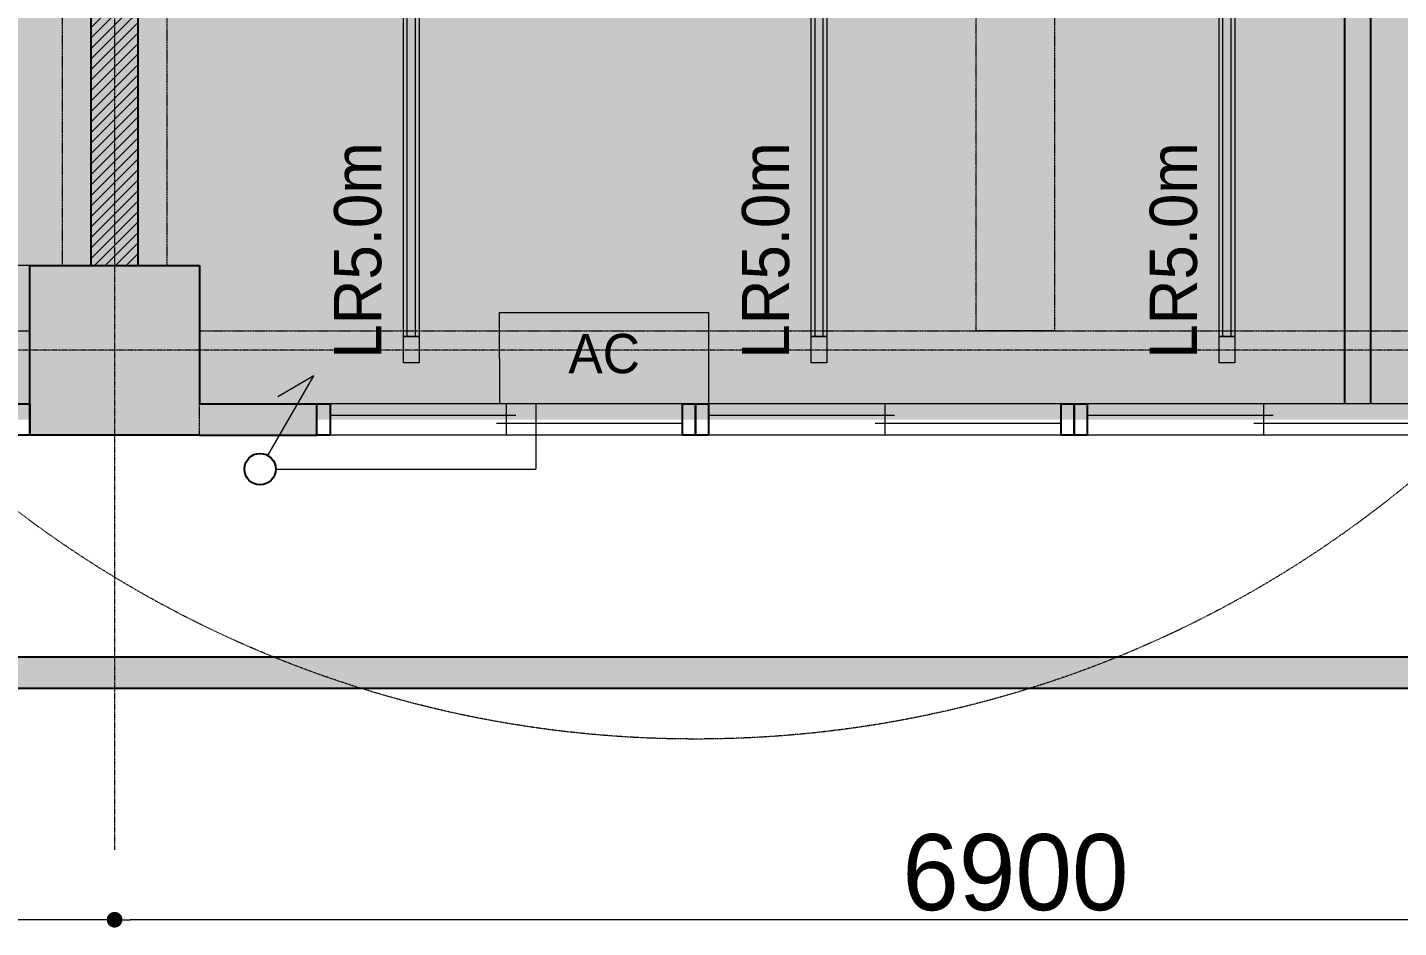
# Model space of a CAD drawing. Header units: millimetres. Extents: x -376000 to 292178, y -193032 to 188048.
# Drawn here: x -229792 to -224540, y 54638 to 58085 of the extents above; entities that cross this region are included whole.
import ezdxf

# ---------------------------------------------------------------- set-up
doc = ezdxf.new("R2010")
doc.units = ezdxf.units.MM
doc.header["$PDMODE"] = 1
doc.header["$PDSIZE"] = -2
for name, pattern in [('VW-01 短破線', [2.1161248, 1.0580624, -1.0580624]), ('ラインタイプ-1', [2.1165312, 1.0580624, -1.0584688]), ('ラインタイプ-28', [1.0581610785590276, 0.70538330078125, -0.3527777777777777]), ('ラインタイプ-6', [5.2915312, 3.175, -1.0580624, 0.3527044000000002, -0.7057644000000001])]:
    doc.linetypes.add(name, pattern=pattern)
for name, color, linetype, lineweight in [('01_基準-寸法', 7, 'Continuous', 5), ('07_文字・記号', 7, 'Continuous', 9), ('_塗（エリア） (2D)', 7, 'Continuous', 5), ('_塗（壁） (2D)', 7, 'Continuous', 5), ('_天井プロット (2D)', 7, 'Continuous', 5), ('_平面図(既存部) (2D)', 7, 'Continuous', 5), ('_文字・記号 (2D)', 7, 'Continuous', 5), ('_梁 (2D)', 7, 'Continuous', 5), ('_給排水ガス (2D)', 7, 'Continuous', 5), ('_解体部 (2D)', 7, 'Continuous', 5), ('寸法', 7, 'Continuous', 5)]:
    doc.layers.add(name, color=color, linetype=linetype, lineweight=lineweight)
for name, color, linetype, lineweight, true_color in [('02_0.25', 1, 'Continuous', 25, 0xff0000), ('03_0.15', 7, 'Continuous', 15, 0x990099), ('04_0.10', 7, 'Continuous', 9, 0x0099ff), ('05_0.05点線', 9, 'ラインタイプ-28', 5, 0x808080), ('06一点鎖線', 7, 'ラインタイプ-6', 9, 0x9999ff), ('08_ハッチ・色', 7, 'Continuous', 5, 0x888888)]:
    doc.layers.add(name, color=color, linetype=linetype, lineweight=lineweight, true_color=true_color)
doc.styles.add('Hiragino Kaku Gothic Pro W3', font='', dxfattribs={"bigfont": 'Hiragino Kaku Gothic Pro W3'})
doc.styles.add('Hiragino Sans W3', font='', dxfattribs={"bigfont": 'Hiragino Sans W3'})
doc.styles.add('ＭＳ Ｐゴシック', font='MS PGothic.ttf')
doc.styles.get('Hiragino Kaku Gothic Pro W3').set_extended_font_data('Hiragino Kaku Gothic Pro W3')
doc.styles.get('Hiragino Sans W3').set_extended_font_data('Hiragino Sans W3')
doc.dimstyles.new('RGT', dxfattribs={"dimtxt": 161.7816840277779, "dimasz": 0.99993896484375, "dimexe": 0, "dimexo": 1, "dimgap": 0.4999999999999999, "dimtad": 1, "dimdsep": 46, "dimtxsty": 'Hiragino Sans W3', "dimblk": 'DOT', "dimblk1": 'DOT', "dimblk2": 'DOT', "dimcen": 0, "dimazin": 0, "dimtfac": 1, "dimtix": 1, "dimtmove": 0, "dimatfit": 0, "dimldrblk": 'VW_FILLEDARROW', "dimfxl": 1, "dimfrac": 2, "dimtolj": 1, "dimarcsym": 0})
doc.dimstyles.new('建具表寸法', dxfattribs={"dimtxt": 161.7816840277779, "dimasz": 0.19998779296875, "dimexe": 0, "dimexo": 0.3, "dimgap": 0.005, "dimtad": 1, "dimdsep": 46, "dimtxsty": 'Hiragino Sans W3', "dimblk": 'DOT', "dimblk1": 'DOT', "dimblk2": 'DOT', "dimcen": 0, "dimazin": 0, "dimtfac": 1, "dimtix": 1, "dimtmove": 0, "dimatfit": 0, "dimldrblk": 'VW_FILLEDARROW', "dimfxl": 1, "dimfrac": 2, "dimtolj": 1, "dimarcsym": 0})

# ---------------------------------------------------------------- blocks, each defined once
blk = doc.blocks.new('給排水ガス (2D)')
at = {"layer": '02_0.25'}
blk.add_circle((-228900.8293672528, 56393.66645551653), 60, dxfattribs=at)
at = {"layer": '04_0.10'}
for p, q in [((-228870.8293672528, 56445.62797974361), (-228694.7615991292, 56750.58629970899)), ((-228694.7615991292, 56750.58629970899), (-228833.1122657536, 56670.70950509082))]:
    blk.add_line(p, q, dxfattribs=at)
at = {"layer": '07_文字・記号', "color": 5, "lineweight": 18, "true_color": 0x0000ff}
for p in [(-227845.0123973177, 56642.9565662761), (-228840.8293672528, 56393.66645551653)]:
    blk.add_line(p, (-227845.0123973177, 56393.66645551653), dxfattribs=at)
blk = doc.blocks.new('塗（エリア） (2D)')
at = {"layer": '08_ハッチ・色', "linetype": 'Continuous', "lineweight": 0, "true_color": 0x74ff63, "transparency": 33554559}
blk.add_hatch(color=91, dxfattribs=at).paths.add_polyline_path([(-231040.2557079456, 61858.55902478657), (-231040.2557079456, 60698.05906584938), (-231040.2557079456, 60698.05906584938), (-231040.2557079456, 56583.55921143571), (-214892.7557079456, 56583.55921143571), (-214892.7557079456, 61858.55902478657)])
blk = doc.blocks.new('塗（壁） (2D)')
at = {"layer": '02_0.25', "linetype": 'Continuous', "lineweight": 0, "true_color": 0xaaaaaa}
for points in [[(-229132.7557079456, 56523.68812676697), (-229132.7557079456, 56643.55921143571), (-228682.7557079456, 56643.55921143571), (-228682.7557079456, 56523.68812676697)], [(-229132.7557079456, 56523.68812676697), (-229132.7557079456, 56643.55921143571), (-228682.7557079456, 56643.55921143571), (-228682.7557079456, 56523.68812676697)], [(-222882.7557079456, 55673.55921143571), (-222882.7557079456, 55553.55921143571), (-249832.9779576095, 55553.55921143571), (-249832.9779576095, 55673.55921143571)], [(-222882.7557079456, 55673.55921143571), (-222882.7557079456, 55553.55921143571), (-249832.9779576095, 55553.55921143571), (-249832.9779576095, 55673.55921143571)]]:
    blk.add_hatch(color=253, dxfattribs=at).paths.add_polyline_path(points)
at = {"layer": '08_ハッチ・色', "color": 253, "true_color": 0xaaaaaa}
blk.add_solid([(-229782.7557079456, 56523.55921143571), (-229132.7557079456, 56523.55921143571), (-229782.7557079456, 57173.55921143571), (-229132.7557079456, 57173.55921143571)], dxfattribs=at)
blk.add_solid([(-229782.7557079456, 56523.55921143571), (-229132.7557079456, 56523.55921143571), (-229782.7557079456, 57173.55921143571), (-229132.7557079456, 57173.55921143571)], dxfattribs=at)
blk = doc.blocks.new('グループ-74')
at = {"layer": '02_0.25', "flags": 128}
for points in [[(-225732.7557079456, 56523.55921143571), (-225782.7557079456, 56523.55921143571), (-225782.7557079456, 56643.55921143571), (-225732.7557079456, 56643.55921143571)], [(-224332.7557079456, 56523.55921143571), (-224382.7557079456, 56523.55921143571), (-224382.7557079456, 56643.55921143571), (-224332.7557079456, 56643.55921143571)]]:
    blk.add_lwpolyline(points, close=True, dxfattribs=at)
at = {"layer": '03_0.15'}
for p, q in [((-225057.7557079456, 56643.55921143571), (-225057.7557079456, 56523.55921143571)), ((-225020.7282757546, 56598.55921143571), (-225732.7557079456, 56598.55921143571)), ((-224382.7557079456, 56568.55921143571), (-225094.7831401367, 56568.55921143571))]:
    blk.add_line(p, q, dxfattribs=at)
at = {"layer": '04_0.10'}
for p, q in [((-224382.7557079456, 56643.55921143571), (-225732.7557079456, 56643.55921143571)), ((-224382.7557079456, 56523.55921143571), (-225732.7557079456, 56523.55921143571))]:
    blk.add_line(p, q, dxfattribs=at)
blk = doc.blocks.new('グループ-75')
at = {"layer": '02_0.25', "flags": 128}
for points in [[(-227182.7557079456, 56523.55921143571), (-227232.7557079456, 56523.55921143571), (-227232.7557079456, 56643.55921143571), (-227182.7557079456, 56643.55921143571)], [(-225782.7557079456, 56523.55921143571), (-225832.7557079456, 56523.55921143571), (-225832.7557079456, 56643.55921143571), (-225782.7557079456, 56643.55921143571)]]:
    blk.add_lwpolyline(points, close=True, dxfattribs=at)
at = {"layer": '03_0.15'}
for p, q in [((-226507.7557079456, 56643.55921143571), (-226507.7557079456, 56523.55921143571)), ((-226470.7282757546, 56598.55921143571), (-227182.7557079456, 56598.55921143571)), ((-225832.7557079456, 56568.55921143571), (-226544.7831401367, 56568.55921143571))]:
    blk.add_line(p, q, dxfattribs=at)
at = {"layer": '04_0.10'}
for p, q in [((-225832.7557079456, 56643.55921143571), (-227182.7557079456, 56643.55921143571)), ((-225832.7557079456, 56523.55921143571), (-227182.7557079456, 56523.55921143571))]:
    blk.add_line(p, q, dxfattribs=at)
blk = doc.blocks.new('グループ-76')
at = {"layer": '02_0.25', "flags": 128}
for points in [[(-228632.7557079456, 56523.55921143571), (-228682.7557079456, 56523.55921143571), (-228682.7557079456, 56643.55921143571), (-228632.7557079456, 56643.55921143571)], [(-227232.7557079456, 56523.55921143571), (-227282.7557079456, 56523.55921143571), (-227282.7557079456, 56643.55921143571), (-227232.7557079456, 56643.55921143571)]]:
    blk.add_lwpolyline(points, close=True, dxfattribs=at)
at = {"layer": '03_0.15'}
for p, q in [((-227957.7557079456, 56643.55921143571), (-227957.7557079456, 56523.55921143571)), ((-227920.7282757546, 56598.55921143571), (-228632.7557079456, 56598.55921143571)), ((-227282.7557079456, 56568.55921143571), (-227994.7831401367, 56568.55921143571))]:
    blk.add_line(p, q, dxfattribs=at)
at = {"layer": '04_0.10'}
for p, q in [((-227282.7557079456, 56643.55921143571), (-228632.7557079456, 56643.55921143571)), ((-227282.7557079456, 56523.55921143571), (-228632.7557079456, 56523.55921143571))]:
    blk.add_line(p, q, dxfattribs=at)
blk = doc.blocks.new('グループ-92')
at = {"layer": '02_0.25', "flags": 128}
for points in [[(-231294.8689619518, 56523.55921143571), (-231344.8689619518, 56523.55921143571), (-231344.8689619518, 56643.55921143571), (-231294.8689619518, 56643.55921143571)], [(-229782.3689619518, 56523.55921143571), (-229832.3689619518, 56523.55921143571), (-229832.3689619518, 56643.55921143571), (-229782.3689619518, 56643.55921143571)]]:
    blk.add_lwpolyline(points, close=True, dxfattribs=at)
at = {"layer": '03_0.15'}
for p, q in [((-230563.6189619518, 56643.55921143571), (-230563.6189619518, 56523.55921143571)), ((-230526.5915297608, 56598.55921143571), (-231294.8689619518, 56598.55921143571)), ((-229832.3689619518, 56568.55921143571), (-230600.6463941429, 56568.55921143571))]:
    blk.add_line(p, q, dxfattribs=at)
at = {"layer": '04_0.10'}
for p, q in [((-229832.3689619518, 56643.55921143571), (-231294.8689619518, 56643.55921143571)), ((-229832.3689619518, 56523.55921143571), (-231294.8689619518, 56523.55921143571))]:
    blk.add_line(p, q, dxfattribs=at)
blk = doc.blocks.new('平面図(既存部) (2D)')
at = {"layer": '02_0.25'}
for p, q in [((-229782.3689619518, 56523.55921143571), (-229782.7557079456, 57173.55921143571)), ((-229782.7557079456, 57173.55921143571), (-229132.7557079456, 57173.55921143571)), ((-229782.3689619518, 56523.55921143571), (-229782.7557079456, 57173.55921143571)), ((-229782.7557079456, 57173.55921143571), (-229132.7557079456, 57173.55921143571)), ((-229132.7557079456, 57173.55921143571), (-229132.7557079456, 56643.55921143571)), ((-229132.7557079456, 57173.55921143571), (-229132.7557079456, 56643.55921143571)), ((-229132.7557079456, 56643.55921143571), (-228682.7557079456, 56643.55921143571)), ((-229132.7557079456, 56643.55921143571), (-228682.7557079456, 56643.55921143571)), ((-228682.7557079456, 56523.55921143571), (-228682.7557079456, 56643.55921143571)), ((-228682.7557079456, 56523.55921143571), (-228682.7557079456, 56643.55921143571)), ((-229132.5623349487, 56523.55921143571), (-229782.5623349487, 56523.55921143571)), ((-229132.5623349487, 56523.55921143571), (-229782.5623349487, 56523.55921143571)), ((-229132.7557079456, 56523.55921143571), (-228682.7557079456, 56523.55921143571)), ((-229132.7557079456, 56523.55921143571), (-228682.7557079456, 56523.55921143571)), ((-222882.7557079456, 55673.55921143571), (-249832.9779576095, 55673.55921143571)), ((-222882.7557079456, 55673.55921143571), (-249832.9779576095, 55673.55921143571)), ((-222762.7557079456, 55553.62366910135), (-249952.9779576095, 55553.62366910135)), ((-222762.7557079456, 55553.62366910135), (-249952.9779576095, 55553.62366910135))]:
    blk.add_line(p, q, dxfattribs=at)
at = {"layer": '06一点鎖線'}
for p, q in [((-229457.7557079456, 72935.68380817688), (-229457.7557079456, 54935.68380817689)), ((-229457.7557079456, 72935.68380817688), (-229457.7557079456, 54935.68380817689)), ((-212834.7293232658, 56848.55921143571), (-252834.7293232658, 56848.55921143571)), ((-212834.7293232658, 56848.55921143571), (-252834.7293232658, 56848.55921143571))]:
    blk.add_line(p, q, dxfattribs=at)
at = {"layer": '02_0.25', "color": 7}
for name in ['グループ-92', 'グループ-76', 'グループ-75', 'グループ-74']:
    blk.add_blockref(name, (0, 0), dxfattribs=at)
blk = doc.blocks.new('_Dot')
at = {"color": 0, "linetype": 'ByBlock', "lineweight": -2}
blk.add_line((-0.5, 0), (-1, 0), dxfattribs=at)
at = {"color": 0, "linetype": 'ByBlock', "const_width": 0.5}
blk.add_lwpolyline([(-0.25, 0, 1), (0.25, 0, 1)], format="xyb", close=True, dxfattribs=at)
blk = doc.blocks.new('*D283')
at = {"layer": 'Defpoints', "color": 0}
for p in [(-229847.7557079456, 61933.55921143548), (-229547.7557079456, 61933.55921143548), (-229547.7557079456, 57173.55921143571)]:
    blk.add_point(p, dxfattribs=at)
at = {"layer": '寸法', "color": 0, "lineweight": -2}
for p, q in [((-229548.0557079456, 61933.55921143548), (-229847.7557079456, 61933.55921143548)), ((-229847.7557079456, 57185.55847901384), (-229847.7557079456, 61921.55994385736)), ((-229548.0557079456, 57173.55921143571), (-229847.7557079456, 57173.55921143571))]:
    blk.add_line(p, q, dxfattribs=at)
at = {"layer": '寸法', "color": 0, "lineweight": -2, "xscale": 11.999267578125, "yscale": 11.999267578125, "zscale": 11.999267578125}
for p, rotation in [((-229847.7557079456, 61933.55921143548), 90), ((-229847.7557079456, 57173.55921143571), 270)]:
    blk.add_blockref('_Dot', p, dxfattribs=dict(at, rotation=rotation))
at = {"layer": '寸法', "color": 0, "insert": (-229914.711451391, 59553.5592114356), "char_height": 129.4253472222222, "attachment_point": 5, "rotation": 90, "style": 'Hiragino Kaku Gothic Pro W3'}
blk.add_mtext('\\A1;4760', dxfattribs=at)
blk = doc.blocks.new('VW_FILLEDARROW')
at = {"color": 0, "linetype": 'Continuous', "lineweight": 5, "transparency": 16777216, "flags": 128}
blk.add_lwpolyline([(-161.3333333333333, 43.22913637888779), (0, 0), (-161.3333333333333, -43.22913637888784)], close=True, dxfattribs=at)
blk = doc.blocks.new('グループ-1261')
at = {"layer": '07_文字・記号', "color": 160, "linetype": 'Continuous', "lineweight": 5, "true_color": 0x003dff, "transparency": 33554687, "flags": 128}
for points in [[(-228291.7557079456, 61796.05902478662), (-228291.7557079456, 61766.05902478662), (-228351.7557079456, 61766.05902478662), (-228351.7557079456, 61796.05902478662)], [(-228291.7557079456, 61766.05902478662), (-228291.7557079456, 56901.05902478662), (-228351.7557079456, 56901.05902478662), (-228351.7557079456, 61766.05902478662)], [(-228306.7557079456, 61766.05902478662), (-228306.7557079456, 56901.05902478662), (-228336.7557079456, 56901.05902478662), (-228336.7557079456, 61766.05902478662)], [(-228291.7557079456, 56901.05902478662), (-228291.7557079456, 56801.05902478662), (-228351.7557079456, 56801.05902478662), (-228351.7557079456, 56901.05902478662)]]:
    blk.add_lwpolyline(points, close=True, dxfattribs=at)
at = {"layer": '07_文字・記号', "color": 160, "true_color": 0x003dff, "insert": (-228525.6360877206, 57231.06419688767), "char_height": 180.9088541666667, "attachment_point": 5, "rotation": 90, "line_spacing_factor": 1.007907314816854, "style": 'ＭＳ Ｐゴシック'}
blk.add_mtext('LR5.0m', dxfattribs=at)
blk = doc.blocks.new('グループ-1262')
at = {"layer": '07_文字・記号', "color": 160, "linetype": 'Continuous', "lineweight": 5, "true_color": 0x003dff, "transparency": 33554687, "flags": 128}
for points in [[(-226729.7557079456, 61796.05902478662), (-226729.7557079456, 61766.05902478662), (-226789.7557079456, 61766.05902478662), (-226789.7557079456, 61796.05902478662)], [(-226729.7557079456, 61766.05902478662), (-226729.7557079456, 56901.05902478662), (-226789.7557079456, 56901.05902478662), (-226789.7557079456, 61766.05902478662)], [(-226744.7557079456, 61766.05902478662), (-226744.7557079456, 56901.05902478662), (-226774.7557079456, 56901.05902478662), (-226774.7557079456, 61766.05902478662)], [(-226729.7557079456, 56901.05902478662), (-226729.7557079456, 56801.05902478662), (-226789.7557079456, 56801.05902478662), (-226789.7557079456, 56901.05902478662)]]:
    blk.add_lwpolyline(points, close=True, dxfattribs=at)
at = {"layer": '07_文字・記号', "color": 160, "true_color": 0x003dff, "insert": (-226963.6360877206, 57231.06419688767), "char_height": 180.9088541666667, "attachment_point": 5, "rotation": 90, "line_spacing_factor": 1.007907314816854, "style": 'ＭＳ Ｐゴシック'}
blk.add_mtext('LR5.0m', dxfattribs=at)
blk = doc.blocks.new('グループ-1263')
at = {"layer": '07_文字・記号', "color": 160, "linetype": 'Continuous', "lineweight": 5, "true_color": 0x003dff, "transparency": 33554687, "flags": 128}
for points in [[(-225167.7557079456, 61796.05902478662), (-225167.7557079456, 61766.05902478662), (-225227.7557079456, 61766.05902478662), (-225227.7557079456, 61796.05902478662)], [(-225167.7557079456, 61766.05902478662), (-225167.7557079456, 56901.05902478662), (-225227.7557079456, 56901.05902478662), (-225227.7557079456, 61766.05902478662)], [(-225182.7557079456, 61766.05902478662), (-225182.7557079456, 56901.05902478662), (-225212.7557079456, 56901.05902478662), (-225212.7557079456, 61766.05902478662)], [(-225167.7557079456, 56901.05902478662), (-225167.7557079456, 56801.05902478662), (-225227.7557079456, 56801.05902478662), (-225227.7557079456, 56901.05902478662)]]:
    blk.add_lwpolyline(points, close=True, dxfattribs=at)
at = {"layer": '07_文字・記号', "color": 160, "true_color": 0x003dff, "insert": (-225401.6360877206, 57231.06419688767), "char_height": 180.9088541666667, "attachment_point": 5, "rotation": 90, "line_spacing_factor": 1.007907314816854, "style": 'ＭＳ Ｐゴシック'}
blk.add_mtext('LR5.0m', dxfattribs=at)
blk = doc.blocks.new('グループ-1371')
at = {"layer": '07_文字・記号', "linetype": 'Continuous', "lineweight": 0, "true_color": 0x02abea, "transparency": 33554687}
blk.add_hatch(color=140, dxfattribs=at).paths.add_polyline_path([(-227182.7557079456, 56643.55921143571), (-227982.7553767151, 56642.83122191772), (-227983.0738721293, 56992.83107700438), (-227183.0742033598, 56993.55906652236)])
at = {"layer": '07_文字・記号', "color": 7, "linetype": 'Continuous', "lineweight": 5, "transparency": 33554687, "flags": 128}
blk.add_lwpolyline([(-227182.7557079456, 56643.55921143571), (-227982.7553767151, 56642.83122191772), (-227983.0738721293, 56992.83107700438), (-227183.0742033598, 56993.55906652236)], close=True, dxfattribs=at)
at = {"layer": '07_文字・記号', "color": 7, "insert": (-227582.9996505022, 56911.44970630355), "char_height": 150.7573784722222, "attachment_point": 2, "rotation": 0.05213841583354842, "line_spacing_factor": 1.006497654236691, "style": 'ＭＳ Ｐゴシック'}
blk.add_mtext('AC', dxfattribs=at)
blk = doc.blocks.new('天井プロット (2D)')
at = {"layer": '07_文字・記号', "color": 100, "linetype": 'VW-01 短破線', "true_color": 0x00ff3f}
blk.add_circle((-227233.0450130112, 59660), 4299.999999999994, dxfattribs=at)
at = {"layer": '07_文字・記号', "color": 7}
for name in ['グループ-1261', 'グループ-1262', 'グループ-1263']:
    blk.add_blockref(name, (0, 0), dxfattribs=at)
at = {"layer": '07_文字・記号', "color": 7, "transparency": 33554687}
blk.add_blockref('グループ-1371', (0, 0), dxfattribs=at)
blk = doc.blocks.new('*D401')
at = {"layer": '01_基準-寸法', "color": 0, "lineweight": -2}
for p, q in [((-236357.7557079456, 54668.99255880996), (-236357.7557079456, 54667.99255880996)), ((-229517.7520458363, 54667.99255880996), (-236297.759370055, 54667.99255880996)), ((-229457.7557079456, 54668.99255880996), (-229457.7557079456, 54667.99255880996))]:
    blk.add_line(p, q, dxfattribs=at)
at = {"layer": 'Defpoints', "color": 0}
for p in [(-236357.7557079456, 54667.99255880996), (-236357.7557079456, 54667.99255880996), (-229457.7557079456, 54667.99255880996)]:
    blk.add_point(p, dxfattribs=at)
at = {"layer": '01_基準-寸法', "color": 0, "lineweight": -2, "xscale": 59.99633789062499, "yscale": 59.99633789062499, "zscale": 59.99633789062499, "rotation": 180}
blk.add_blockref('_Dot', (-236357.7557079456, 54667.99255880996), dxfattribs=at)
at = {"layer": '01_基準-寸法', "color": 0, "lineweight": -2, "xscale": 59.99633789062499, "yscale": 59.99633789062499, "zscale": 59.99633789062499}
blk.add_blockref('_Dot', (-229457.7557079456, 54667.99255880996), dxfattribs=at)
at = {"layer": '01_基準-寸法', "color": 0, "insert": (-232907.7557079456, 54848.15806448065), "char_height": 291.20703125, "attachment_point": 5, "style": 'Hiragino Kaku Gothic Pro W3'}
blk.add_mtext('\\A1;6900', dxfattribs=at)
blk = doc.blocks.new('*D402')
at = {"layer": '01_基準-寸法', "color": 0, "lineweight": -2}
for p, q in [((-229457.7557079456, 54668.99255880996), (-229457.7557079456, 54667.99255880996)), ((-222617.7520458363, 54667.99255880996), (-229397.759370055, 54667.99255880996)), ((-222557.7557079456, 54668.99255880996), (-222557.7557079456, 54667.99255880996))]:
    blk.add_line(p, q, dxfattribs=at)
at = {"layer": 'Defpoints', "color": 0}
for p in [(-229457.7557079456, 54667.99255880996), (-229457.7557079456, 54667.99255880996), (-222557.7557079456, 54667.99255880996)]:
    blk.add_point(p, dxfattribs=at)
at = {"layer": '01_基準-寸法', "color": 0, "lineweight": -2, "xscale": 59.99633789062499, "yscale": 59.99633789062499, "zscale": 59.99633789062499, "rotation": 180}
blk.add_blockref('_Dot', (-229457.7557079456, 54667.99255880996), dxfattribs=at)
at = {"layer": '01_基準-寸法', "color": 0, "lineweight": -2, "xscale": 59.99633789062499, "yscale": 59.99633789062499, "zscale": 59.99633789062499}
blk.add_blockref('_Dot', (-222557.7557079456, 54667.99255880996), dxfattribs=at)
at = {"layer": '01_基準-寸法', "color": 0, "insert": (-226007.7557079456, 54848.15806448065), "char_height": 291.20703125, "attachment_point": 5, "style": 'Hiragino Kaku Gothic Pro W3'}
blk.add_mtext('\\A1;6900', dxfattribs=at)
blk = doc.blocks.new('*D410')
at = {"layer": '01_基準-寸法', "color": 0, "lineweight": -2}
for p, q in [((-236357.7557079456, 54668.99255880996), (-236357.7557079456, 54667.99255880996)), ((-229517.7520458363, 54667.99255880996), (-236297.759370055, 54667.99255880996)), ((-229457.7557079456, 54668.99255880996), (-229457.7557079456, 54667.99255880996))]:
    blk.add_line(p, q, dxfattribs=at)
at = {"layer": 'Defpoints', "color": 0}
for p in [(-236357.7557079456, 54667.99255880996), (-236357.7557079456, 54667.99255880996), (-229457.7557079456, 54667.99255880996)]:
    blk.add_point(p, dxfattribs=at)
at = {"layer": '01_基準-寸法', "color": 0, "lineweight": -2, "xscale": 59.99633789062499, "yscale": 59.99633789062499, "zscale": 59.99633789062499, "rotation": 180}
blk.add_blockref('_Dot', (-236357.7557079456, 54667.99255880996), dxfattribs=at)
at = {"layer": '01_基準-寸法', "color": 0, "lineweight": -2, "xscale": 59.99633789062499, "yscale": 59.99633789062499, "zscale": 59.99633789062499}
blk.add_blockref('_Dot', (-229457.7557079456, 54667.99255880996), dxfattribs=at)
at = {"layer": '01_基準-寸法', "color": 0, "insert": (-232907.7557079456, 54848.15806448065), "char_height": 291.20703125, "attachment_point": 5, "style": 'Hiragino Kaku Gothic Pro W3'}
blk.add_mtext('\\A1;6900', dxfattribs=at)
blk = doc.blocks.new('*D411')
at = {"layer": '01_基準-寸法', "color": 0, "lineweight": -2}
for p, q in [((-229457.7557079456, 54668.99255880996), (-229457.7557079456, 54667.99255880996)), ((-222617.7520458363, 54667.99255880996), (-229397.759370055, 54667.99255880996)), ((-222557.7557079456, 54668.99255880996), (-222557.7557079456, 54667.99255880996))]:
    blk.add_line(p, q, dxfattribs=at)
at = {"layer": 'Defpoints', "color": 0}
for p in [(-229457.7557079456, 54667.99255880996), (-229457.7557079456, 54667.99255880996), (-222557.7557079456, 54667.99255880996)]:
    blk.add_point(p, dxfattribs=at)
at = {"layer": '01_基準-寸法', "color": 0, "lineweight": -2, "xscale": 59.99633789062499, "yscale": 59.99633789062499, "zscale": 59.99633789062499, "rotation": 180}
blk.add_blockref('_Dot', (-229457.7557079456, 54667.99255880996), dxfattribs=at)
at = {"layer": '01_基準-寸法', "color": 0, "lineweight": -2, "xscale": 59.99633789062499, "yscale": 59.99633789062499, "zscale": 59.99633789062499}
blk.add_blockref('_Dot', (-222557.7557079456, 54667.99255880996), dxfattribs=at)
at = {"layer": '01_基準-寸法', "color": 0, "insert": (-226007.7557079456, 54848.15806448065), "char_height": 291.20703125, "attachment_point": 5, "style": 'Hiragino Kaku Gothic Pro W3'}
blk.add_mtext('\\A1;6900', dxfattribs=at)
blk = doc.blocks.new('梁 (2D)')
at = {"layer": '05_0.05点線', "color": 7, "linetype": 'ラインタイプ-1', "flags": 128}
for points in [[(-226157.7557079456, 63633.55921143571), (-225857.7557079456, 63633.55921143571), (-225857.7557079456, 56923.55921143571), (-226157.7557079456, 56923.55921143571)], [(-229257.7557079457, 57173.55921143571), (-229657.7557079457, 57173.55921143571), (-229657.7557079457, 63523.55921143571), (-229257.7557079457, 63523.55921143571)], [(-229782.2756276193, 56923.55921143571), (-229782.2756276193, 56523.55921143571), (-236032.2756276193, 56523.55921143571), (-236032.2756276193, 56923.55921143571)], [(-222882.2756276193, 56923.55921143571), (-222882.2756276193, 56523.55921143571), (-229132.2756276193, 56523.55921143571), (-229132.2756276193, 56923.55921143571)]]:
    blk.add_lwpolyline(points, close=True, dxfattribs=at)
blk = doc.blocks.new('解体部 (2D)')
at = {"layer": '02_0.25', "linetype": 'Continuous', "lineweight": 5}
h = blk.add_hatch(dxfattribs=at)
h.set_pattern_fill('デフォルトハッチング-1', style=0, pattern_type=2)
h.set_pattern_definition([(45, (47.62499999999999, -79.375), (47.45104087697784, 7.238695993849825), [])])
h.paths.add_polyline_path([(-229547.7557079456, 57173.55921143571), (-229547.7557079456, 61933.55921143548), (-226997.7557079456, 61933.55921143548), (-226997.7557079456, 61783.55921143548), (-229367.7557079456, 61783.55921143548), (-229367.7557079456, 57173.55921143571)])
at = {"layer": '02_0.25'}
for p, q in [((-229547.7557079456, 57173.55921143571), (-229547.7557079456, 61933.55921143548)), ((-224747.7557079456, 61833.55921143548), (-224747.7557079456, 56643.55921143571)), ((-224647.7557079456, 61833.55921143548), (-224647.7557079456, 56643.55921143571)), ((-229367.7557079456, 57173.55921143571), (-229367.7557079456, 61783.55921143548))]:
    blk.add_line(p, q, dxfattribs=at)
at = {"layer": '寸法'}
dim = blk.add_linear_dim(base=(-229847.7557079456, 61933.55921143548), p1=(-229547.7557079456, 57173.55921143571), p2=(-229547.7557079456, 61933.55921143548), angle=270, dimstyle='建具表寸法', override={"dimtxt": 129.4253472222222, "dimasz": 11.999267578125, "dimgap": 0.3, "dimpost": '<>', "dimtxsty": 'Hiragino Kaku Gothic Pro W3', "dimtmove": 2}, dxfattribs=at)
dim.commit()
dim.dimension.update_dxf_attribs({"geometry": '*D283', "text_midpoint": (-229914.711451391, 59553.5592114356)})
blk = doc.blocks.new('文字・記号 (2D)')
at = {"layer": '01_基準-寸法'}
for base, p1, p2, picture, middle in [((-236357.7557079456, 54667.99255880996), (-229457.7557079456, 54667.99255880996), (-236357.7557079456, 54667.99255880996), '*D401', (-232907.7557079456, 54848.15806448065)), ((-236357.7557079456, 54667.99255880996), (-229457.7557079456, 54667.99255880996), (-236357.7557079456, 54667.99255880996), '*D410', (-232907.7557079456, 54848.15806448065)), ((-229457.7557079456, 54667.99255880996), (-222557.7557079456, 54667.99255880996), (-229457.7557079456, 54667.99255880996), '*D402', (-226007.7557079456, 54848.15806448065)), ((-229457.7557079456, 54667.99255880996), (-222557.7557079456, 54667.99255880996), (-229457.7557079456, 54667.99255880996), '*D411', (-226007.7557079456, 54848.15806448065))]:
    dim = blk.add_linear_dim(base=base, p1=p1, p2=p2, dimstyle='RGT', override={"dimtxt": 291.20703125, "dimasz": 59.99633789062499, "dimgap": 30, "dimpost": '<>', "dimtxsty": 'Hiragino Kaku Gothic Pro W3', "dimtmove": 2}, dxfattribs=at)
    dim.commit()
    dim.dimension.update_dxf_attribs({"geometry": picture, "text_midpoint": middle})

msp = doc.modelspace()

# ---------------------------------------------------------------- block references
at = {"layer": '_塗（エリア） (2D)'}
msp.add_blockref('塗（エリア） (2D)', (0, 0), dxfattribs=at)
at = {"layer": '_塗（壁） (2D)'}
msp.add_blockref('塗（壁） (2D)', (0, 0), dxfattribs=at)
at = {"layer": '_給排水ガス (2D)'}
msp.add_blockref('給排水ガス (2D)', (0, 0), dxfattribs=at)

# ---------------------------------------------------------------- next in the draw order: block references
at = {"layer": '_平面図(既存部) (2D)'}
msp.add_blockref('平面図(既存部) (2D)', (0, 0), dxfattribs=at)

# ---------------------------------------------------------------- next in the draw order: block references
at = {"layer": '_解体部 (2D)'}
msp.add_blockref('解体部 (2D)', (0, 0), dxfattribs=at)

# ---------------------------------------------------------------- next in the draw order: block references
at = {"layer": '_天井プロット (2D)'}
msp.add_blockref('天井プロット (2D)', (0, 0), dxfattribs=at)

# ---------------------------------------------------------------- next in the draw order: block references
at = {"layer": '_文字・記号 (2D)'}
msp.add_blockref('文字・記号 (2D)', (0, 0), dxfattribs=at)

# ---------------------------------------------------------------- next in the draw order: block references
at = {"layer": '_梁 (2D)'}
msp.add_blockref('梁 (2D)', (0, 0), dxfattribs=at)

doc.saveas('drawing.dxf')
